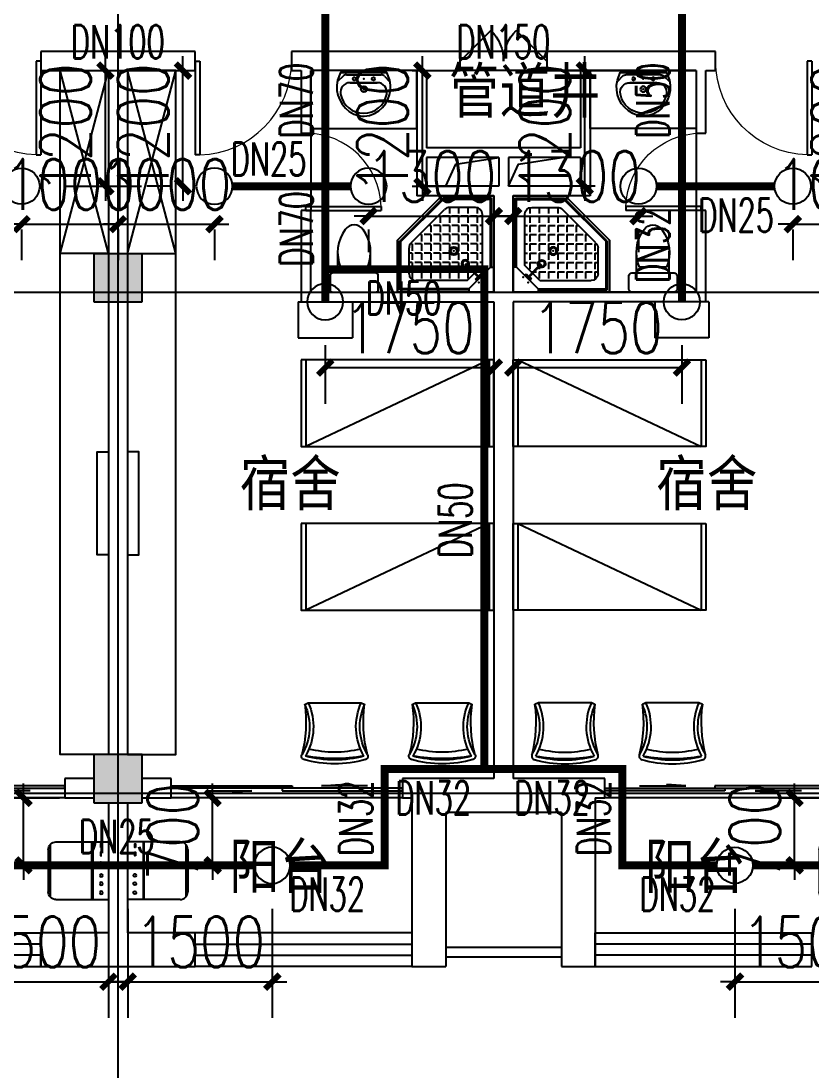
# Model space of a CAD drawing. Extents: x 0 to 2838408, y -923048 to 203859.
# Drawn here: x 2696256 to 2704463, y -410060 to -399160 of the extents above; entities that cross this region are included whole.
import ezdxf

# ---------------------------------------------------------------- set-up
doc = ezdxf.new("R2010")
doc.units = 0
doc.header["$LTSCALE"] = 1000
for name, color, linetype in [('A-Fixt', 81, 'Continuous'), ('CLAYER', 7, 'Continuous'), ('COLUMN', 9, 'Continuous'), ('DOOR_FIRE', 4, 'Continuous'), ('DOTE', 8, 'Continuous'), ('E2-栏杆', 92, 'Continuous'), ('EQUIP_喷头', 7, 'Continuous'), ('PIPE-喷淋', 6, 'Continuous'), ('PUB_HATCH', 8, 'Continuous'), ('PUB_TEXT', 7, 'Continuous'), ('TEXT_喷淋', 7, 'Continuous'), ('TWT_DIM', 3, 'Continuous'), ('WALL', 9, 'Continuous'), ('WINDOW', 4, 'Continuous'), ('XREF', 8, 'Continuous'), ('洁具', 213, 'Continuous'), ('配景', 3, 'Continuous')]:
    doc.layers.add(name, color=color, linetype=linetype)
doc.styles.add('_TCH_DIM_T3', font='SIMPLEX', dxfattribs={"width": 0.75, "bigfont": 'HZTXT'})
doc.styles.add('_TWT_PIPEDN', font='SIMPLEX', dxfattribs={"width": 0.8, "height": 2.3, "bigfont": 'HZTXT'})
doc.styles.get("Standard").update_dxf_attribs({"font": 'geniso.shx', "bigfont": 'hztxt.shx'})
doc.dimstyles.new('_TWT_ARCH&&150', dxfattribs={"dimtxt": 525, "dimasz": 150, "dimexe": 375, "dimexo": 450, "dimgap": 150, "dimtad": 1, "dimdec": 0, "dimzin": 0, "dimdsep": 46, "dimtxsty": '_TCH_DIM_T3', "dimblk": 'ARCHTICK', "dimcen": 0.09, "dimclrt": 7, "dimazin": 2, "dimtfac": 1, "dimtdec": 0, "dimtix": 1, "dimtmove": 2, "dimatfit": 3, "dimfxl": 1, "dimtolj": 1, "dimtzin": 0, "dimarcsym": 0})

# ---------------------------------------------------------------- blocks, each defined once
blk = doc.blocks.new('1F平面-CAD导入_dwg_Drawing4_t3_dwg_$plan$00001613-474159-1F-927810-1F')
at = {"layer": '洁具'}
for p, q in [((-30, 250), (-170, 250)), ((-200, 170), (-430, 170)), ((-260, -140), (-260, 140)), ((-200, -170), (-200, -220)), ((-170, -250), (-30, -250))]:
    blk.add_line(p, q, dxfattribs=at)
for points in [[(-200, 220), (-200, 170), (-200, -170), (-430, -170)], [(0, -220), (0, 220)]]:
    blk.add_lwpolyline(points, dxfattribs=at)
for centre, radius, start, end in [((-170, 220), 30, 90, 180), ((-30, 220), 30, 0, 90), ((-413, -227), 398, 67.4505, 126.6381), ((-590, 0), 110, 123.4509, 236.5491), ((-413, 227), 398, 233.3619, 292.5495), ((-170, -220), 30, 180, 270), ((-30, -220), 30, 270, 0)]:
    blk.add_arc(centre, radius, start, end, dxfattribs=at)
blk = doc.blocks.new('$lvtry$00000169')
at = {"color": 0}
for p, q in [((259, -36), (259, 0)), ((259, -36), (36, -259)), ((259, -24), (976, -24)), ((259, -36), (964, -36)), ((964, -36), (976, -24)), ((964, -36), (964, -525)), ((976, -24), (976, -530)), ((276, -120), (120, -276)), ((144, -151), (291, -298)), ((151, -144), (298, -291)), ((183, -213), (205, -213)), ((220, -213), (243, -213)), ((270, -213), (270, -143)), ((270, -213), (340, -213)), ((276, -120), (808, -120)), ((366, -213), (366, -143)), ((366, -213), (436, -213)), ((462, -213), (462, -143)), ((462, -213), (532, -213)), ((558, -213), (558, -143)), ((558, -213), (628, -213)), ((655, -213), (655, -143)), ((655, -213), (725, -213)), ((751, -213), (751, -143)), ((751, -213), (821, -213)), ((847, -213), (847, -143)), ((847, -213), (880, -213)), ((880, -192), (880, -460)), ((36, -259), (0, -259)), ((24, -259), (24, -976)), ((36, -259), (36, -964)), ((120, -276), (120, -808)), ((120, -309), (147, -309)), ((173, -309), (173, -239)), ((173, -309), (243, -309)), ((270, -263), (270, -239)), ((334, -309), (340, -309)), ((366, -309), (366, -239)), ((366, -309), (436, -309)), ((462, -309), (462, -239)), ((462, -309), (532, -309)), ((558, -309), (558, -239)), ((558, -309), (628, -309)), ((655, -309), (655, -239)), ((655, -309), (725, -309)), ((751, -309), (751, -239)), ((751, -309), (821, -309)), ((847, -309), (847, -239)), ((847, -309), (880, -309)), ((120, -405), (147, -405)), ((173, -405), (173, -335)), ((173, -405), (243, -405)), ((173, -501), (173, -431)), ((270, -405), (270, -335)), ((270, -405), (340, -405)), ((270, -501), (270, -431)), ((366, -405), (366, -335)), ((366, -405), (379, -405)), ((366, -501), (366, -431)), ((462, -405), (462, -335)), ((462, -405), (532, -405)), ((462, -501), (462, -431)), ((558, -405), (558, -335)), ((558, -405), (628, -405)), ((558, -501), (558, -431)), ((655, -405), (655, -335)), ((655, -405), (725, -405)), ((655, -501), (655, -431)), ((751, -405), (751, -335)), ((751, -405), (821, -405)), ((751, -501), (751, -431)), ((847, -405), (847, -335)), ((847, -405), (880, -405)), ((847, -501), (847, -431)), ((120, -501), (147, -501)), ((173, -501), (243, -501)), ((173, -598), (173, -528)), ((270, -501), (340, -501)), ((270, -598), (270, -528)), ((366, -501), (436, -501)), ((366, -598), (366, -528)), ((462, -501), (532, -501)), ((462, -598), (462, -528)), ((859, -511), (511, -859)), ((964, -525), (525, -964)), ((976, -530), (530, -976)), ((558, -501), (628, -501)), ((558, -598), (558, -528)), ((655, -501), (725, -501)), ((655, -598), (655, -528)), ((751, -501), (821, -501)), ((751, -598), (751, -528)), ((847, -501), (867, -501)), ((964, -525), (976, -530)), ((120, -598), (147, -598)), ((173, -598), (243, -598)), ((173, -694), (173, -624)), ((270, -598), (340, -598)), ((270, -694), (270, -624)), ((366, -598), (436, -598)), ((366, -694), (366, -624)), ((462, -598), (532, -598)), ((462, -694), (462, -624)), ((558, -598), (628, -598)), ((558, -694), (558, -624)), ((655, -598), (725, -598)), ((655, -694), (655, -624)), ((751, -598), (773, -598)), ((120, -694), (147, -694)), ((173, -694), (243, -694)), ((173, -790), (173, -720)), ((270, -694), (340, -694)), ((270, -790), (270, -720)), ((366, -694), (436, -694)), ((366, -790), (366, -720)), ((462, -694), (532, -694)), ((462, -790), (462, -720)), ((558, -694), (628, -694)), ((558, -790), (558, -720)), ((655, -694), (676, -694)), ((120, -790), (147, -790)), ((173, -790), (243, -790)), ((173, -878), (173, -816)), ((270, -790), (340, -790)), ((270, -880), (270, -816)), ((366, -790), (436, -790)), ((366, -880), (366, -816)), ((462, -790), (532, -790)), ((462, -880), (462, -816)), ((558, -790), (580, -790)), ((36, -964), (24, -976)), ((24, -976), (530, -976)), ((36, -964), (525, -964)), ((192, -880), (460, -880)), ((525, -964), (530, -976))]:
    blk.add_line(p, q, dxfattribs=at)
blk.add_lwpolyline([(0, 0), (0, -1000), (540, -1000), (1000, -540), (1000, 0)], close=True)
for points in [[(0, 0), (0, -1000)], [(0, 0), (1000, 0)], [(1000, 0), (1000, -540)], [(136, -190), (148, -178), (132, -162), (121, -174)], [(190, -136), (178, -148), (162, -132), (174, -121)], [(1000, -540), (540, -1000)], [(0, -1000), (540, -1000)]]:
    blk.add_lwpolyline(points, close=True, dxfattribs=at)
for radius in [43.8, 31.1]:
    blk.add_circle((416, -428), radius, dxfattribs=at)
for centre, radius, start, end in [((808, -192), 72, 0, 90), ((296, -296), 40.6, 142.583, 128.4197), ((296, -296), 28.6, 145.828, 125.6599), ((808, -460), 72, 315, 0), ((192, -808), 72, 180, 270), ((460, -808), 72, 270, 315)]:
    blk.add_arc(centre, radius, start, end, dxfattribs=at)
for p in [(156, -102, 0), (103, -156, 0), (416, -428, 0)]:
    blk.add_point(p, dxfattribs=at)
blk = doc.blocks.new('$lvtry$00000178')
at = {"color": 0}
for p, q in [((-238, 0), (238, 0)), ((-214, -36), (-272, -91)), ((-180, -23), (180, -23)), ((-142, -105), (140, -105)), ((140, -105), (-142, -105)), ((216, -37), (268, -91))]:
    blk.add_line(p, q, dxfattribs=at)
blk.add_lwpolyline([(-104, -430, 0.224698), (110, -425, 0.348046), (269, -79), (239, 0), (-241, 0), (-271, -79, 0.356844)], format="xyb", close=True, dxfattribs=at)
for centre, radius in [((-100, -65), 16.3), ((100, -65), 16.3), ((1, -172), 31.6)]:
    blk.add_circle(centre, radius, dxfattribs=at)
at = {"color": 0, "lineweight": 13}
blk.add_circle((1, -172), 23, dxfattribs=at)
at = {"color": 0}
for centre, radius, start, end in [((-142, -205), 100, 90, 190.5602), ((-180, -73), 50, 90, 133.181), ((140, -205), 100, 349.4398, 90), ((180, -73), 50, 44.5607, 90), ((-1, -179), 243, 190.5602, 349.4398)]:
    blk.add_arc(centre, radius, start, end, dxfattribs=at)
for p in [(0, -65), (1, -172)]:
    blk.add_point(p, dxfattribs=at)
blk = doc.blocks.new('A$C70365C93')
at = {"layer": '洁具'}
blk.add_lwpolyline([(-1900, 2300), (-1900, 1700), (-800, 1700), (-800, 2300)], close=True, dxfattribs=at)
blk.add_blockref('$lvtry$00000178', (-1350, 2280), dxfattribs=at)
at = {"layer": '洁具', "rotation": 180}
blk.add_blockref('$lvtry$00000169', (0, 0), dxfattribs=at)
at = {"layer": '洁具', "extrusion": (0, 0, -1), "xscale": -1, "zscale": -1, "rotation": 90}
blk.add_blockref('1F平面-CAD导入_dwg_Drawing4_t3_dwg_$plan$00001613-474159-1F-927810-1F', (1450, 0), dxfattribs=at)
blk = doc.blocks.new('单人床')
at = {"layer": 'A-Fixt'}
for p, q in [((47774, 13973), (48674, 13973)), ((47774, 12073), (48674, 13973)), ((47774, 12073), (48674, 12073))]:
    blk.add_line(p, q, dxfattribs=at)
blk.add_lwpolyline([(47774, 14023), (48674, 14023), (48674, 12023), (47774, 12023), (47774, 14023)], dxfattribs=at)
blk = doc.blocks.new('CH_AP01')
for p, q in [((-311, 17), (-275, 0)), ((-275, 0), (275, 0)), ((275, 0), (311, 17))]:
    blk.add_line(p, q)
for centre, radius, start, end in [((-307, 555), 37.8, 100.1859, 202.8359), ((0, -579), 1213, 74.7104, 105.2896), ((0, -579), 1173, 75.0287, 104.9713), ((0, -1278), 1857, 80.611, 99.389), ((-824, 250), 603, 335.5038, 30.2691), ((824, 250), 603, 149.7309, 204.4962), ((307, 555), 37.8, 337.1641, 79.8141), ((-1658, 202), 1360, 352.1659, 14.4283), ((-824, 250), 563, 335.5038, 31.0903), ((0, -579), 1093, 75.8767, 104.1233), ((824, 250), 563, 148.9097, 204.4962), ((1658, 202), 1360, 165.5717, 187.8341)]:
    blk.add_arc(centre, radius, start, end)
blk = doc.blocks.new('A$C61295E98')
at = {"color": 3}
for p, q in [((544, 598), (0, 598)), ((0, 598), (0, 0)), ((161, 598), (161, 0)), ((170, 0), (170, 598)), ((603, 572), (603, 26)), ((624, 518), (624, 80)), ((544, 0), (0, 0))]:
    blk.add_line(p, q, dxfattribs=at)
for points in [[(82, 540), (75, 540), (75, 577), (82, 577)], [(82, 453), (75, 453), (75, 490), (82, 490)], [(82, 353), (75, 353), (75, 389), (82, 389)]]:
    blk.add_lwpolyline(points, close=True, dxfattribs=at)
for centre in [(74, 250), (74, 164), (74, 71)]:
    blk.add_circle(centre, 15.7, dxfattribs=at)
for centre, start, end in [((544, 518), 360, 90), ((544, 80), 270, 0)]:
    blk.add_arc(centre, 80, start, end, dxfattribs=at)
blk = doc.blocks.new('宿舍')
at = {"layer": 'A-Fixt'}
for p, q in [((47854, 13802), (48354, 15702)), ((48354, 13802), (47854, 15702)), ((47854, 13802), (48354, 13802))]:
    blk.add_line(p, q, dxfattribs=at)
for points in [[(47854, 8602), (48354, 8602), (48354, 15702), (47854, 15702)], [(47854, 10676), (47970, 10676), (47970, 11743), (47854, 11743)]]:
    blk.add_lwpolyline(points, close=True, dxfattribs=at)
at = {"xscale": -1, "rotation": 90}
for p in [(63677, 60475), (63677, 58775)]:
    blk.add_blockref('单人床', p, dxfattribs=at)
at = {"layer": 'A-Fixt', "xscale": -1, "rotation": 180}
for p in [(50002, 9140), (51117, 9140)]:
    blk.add_blockref('CH_AP01', p, dxfattribs=at)
at = {"layer": '配景', "color": 252}
blk.add_blockref('A$C61295E98', (47854, 7097), dxfattribs=at)
blk = doc.blocks.new('$WINLIB2D$00000001')
at = {"color": 0}
for points in [[(-0.5, 0.5), (-0.5, -0.5)], [(-0.5, 0.5), (0.5, 0.5)], [(0.5, -0.5), (0.5, 0.5)], [(0.5, 0.1667), (-0.5, 0.1667)], [(0.5, -0.1667), (-0.5, -0.1667)], [(-0.5, -0.5), (0.5, -0.5)]]:
    blk.add_lwpolyline(points, dxfattribs=at)
blk = doc.blocks.new('$DorLib2D$00000131')
at = {"color": 0, "linetype": 'Continuous'}
for p, q in [((0.15, 0.125), (0.2319, 0.1973)), ((0.2319, 0.1973), (0.2319, 0.125)), ((-0.5, 0.125), (-0.5, 0)), ((0.0192, 0.125), (-0.5, 0.125)), ((0.0192, 0), (0.0192, 0.125)), ((0.35, 0.125), (0.15, 0.125)), ((-0.5, 0), (0.0192, 0)), ((-0.024, 0), (0.5, 0)), ((-0.024, -0.125), (-0.024, 0)), ((0.5, 0), (0.5, -0.125)), ((-0.35, -0.125), (-0.15, -0.125)), ((-0.2319, -0.1973), (-0.2319, -0.125)), ((-0.15, -0.125), (-0.2319, -0.1973)), ((0.5, -0.125), (-0.024, -0.125))]:
    blk.add_line(p, q, dxfattribs=at)
blk = doc.blocks.new('$DorLib2D$00000116')
at = {"color": 0}
for p, q in [((-0.5, 0), (-0.146, 0.354)), ((0.5, 0), (0.146, 0.354))]:
    blk.add_line(p, q, dxfattribs=at)
for centre, start, end in [((-0.5, 0), 0, 45), ((0.5, 0), 135, 180)]:
    blk.add_arc(centre, 0.5, start, end, dxfattribs=at)
blk = doc.blocks.new('$DorLib2D$00000001')
for p, q in [((0.45, 0.975), (0.5, 0.975)), ((0.45, 0), (0.45, 0.975)), ((0.5, 0), (0.5, 0.975)), ((0.5, 0), (0.45, 0))]:
    blk.add_line(p, q)
at = {"lineweight": 13}
blk.add_arc((0.475, 0), 0.975, 91.4693, 180, dxfattribs=at)
blk = doc.blocks.new('2F1')
at = {"layer": 'PUB_HATCH'}
for points in [[(2360966.7, -402075.2), (2361466.7, -402075.2), (2361466.7, -401575.2), (2360966.7, -401575.2)], [(2360966.7, -407275.2), (2361466.7, -407275.2), (2361466.7, -406775.2), (2360966.7, -406775.2)]]:
    blk.add_hatch(color=256, dxfattribs=at).paths.add_polyline_path(points)
for points in [[(2364616.7, -400875.2), (2364720.3, -400645), (2365166.7, -400575.2)], [(2365266.7, -400875.2), (2365370.3, -400645), (2365816.7, -400575.2)]]:
    blk.add_lwpolyline(points)
at = {"layer": 'COLUMN'}
for p, q in [((2361466.7, -401575.2), (2360966.7, -401575.2)), ((2360966.7, -401575.2), (2360966.7, -402075.2)), ((2361466.7, -402075.2), (2361466.7, -401575.2)), ((2360966.7, -402075.2), (2361466.7, -402075.2)), ((2361466.7, -406775.2), (2360966.7, -406775.2)), ((2360966.7, -406775.2), (2360966.7, -407275.2)), ((2361466.7, -407275.2), (2361466.7, -406775.2)), ((2360966.7, -407275.2), (2361466.7, -407275.2))]:
    blk.add_line(p, q, dxfattribs=at)
at = {"layer": 'DOOR_FIRE'}
for p, q in [((2365666.7, -399475.2), (2364766.7, -399475.2)), ((2365666.7, -399675.2), (2364766.7, -399675.2))]:
    blk.add_line(p, q, dxfattribs=at)
at = {"layer": 'DOTE'}
for p, q in [((2361216.7, -327575.2), (2361216.7, -410775.2)), ((2343216.7, -401975.2), (2453916.7, -401975.2)), ((2343216.7, -407175.2), (2453916.7, -407175.2)), ((2343216.7, -407175.2), (2453916.7, -407175.2))]:
    blk.add_line(p, q, dxfattribs=at)
at = {"layer": 'E2-栏杆'}
for points in [[(2364616.7, -408775.2), (2365816.7, -408775.2)], [(2364616.7, -408875.2), (2365816.7, -408875.2)]]:
    blk.add_lwpolyline(points, dxfattribs=at)
at = {"layer": 'WALL'}
for p, q in [((2361216.7, -399475.2), (2360416.7, -399475.2)), ((2360416.7, -399475.2), (2360416.7, -399675.2)), ((2362016.7, -399475.2), (2361216.7, -399475.2)), ((2362016.7, -399675.2), (2362016.7, -399475.2)), ((2363116.7, -399475.2), (2363016.7, -399475.2)), ((2363016.7, -399475.2), (2363016.7, -399675.2)), ((2364316.7, -399475.2), (2363116.7, -399475.2)), ((2364766.7, -399475.2), (2364316.7, -399475.2)), ((2364766.7, -399675.2), (2364766.7, -399475.2)), ((2366116.7, -399475.2), (2365666.7, -399475.2)), ((2365666.7, -399475.2), (2365666.7, -399675.2)), ((2367316.7, -399475.2), (2366116.7, -399475.2)), ((2367416.7, -399475.2), (2367316.7, -399475.2)), ((2367416.7, -399675.2), (2367416.7, -399475.2)), ((2360416.7, -399675.2), (2361116.7, -399675.2)), ((2361116.7, -399675.2), (2361116.7, -401575.2)), ((2361316.7, -399675.2), (2361316.7, -401575.2)), ((2361316.7, -399675.2), (2362016.7, -399675.2)), ((2363016.7, -399675.2), (2363116.7, -399675.2)), ((2363116.7, -399675.2), (2363116.7, -400325.2)), ((2364316.7, -399675.2), (2363216.7, -399675.2)), ((2363216.7, -400325.2), (2363216.7, -399675.2)), ((2364316.7, -399675.2), (2364316.7, -400475.2)), ((2364416.7, -399675.2), (2364766.7, -399675.2)), ((2364416.7, -399675.2), (2364416.7, -400475.2)), ((2365666.7, -399675.2), (2366016.7, -399675.2)), ((2366016.7, -399675.2), (2366016.7, -400475.2)), ((2367216.7, -399675.2), (2366116.7, -399675.2)), ((2366116.7, -399675.2), (2366116.7, -400475.2)), ((2367216.7, -399675.2), (2367216.7, -400325.2)), ((2367316.7, -400325.2), (2367316.7, -399675.2)), ((2367316.7, -399675.2), (2367416.7, -399675.2)), ((2363116.7, -400325.2), (2363216.7, -400325.2)), ((2367216.7, -400325.2), (2367316.7, -400325.2)), ((2364316.7, -400475.2), (2364316.7, -400975.2)), ((2365216.7, -400475.2), (2364416.7, -400475.2)), ((2366016.7, -400475.2), (2365216.7, -400475.2)), ((2366116.7, -400475.2), (2366116.7, -400975.2)), ((2365166.7, -400575.2), (2364416.7, -400575.2)), ((2364416.7, -400575.2), (2364416.7, -400875.2)), ((2365166.7, -400575.2), (2365166.7, -400875.2)), ((2366016.7, -400575.2), (2365266.7, -400575.2)), ((2365266.7, -400575.2), (2365266.7, -400875.2)), ((2366016.7, -400575.2), (2366016.7, -400875.2)), ((2365166.7, -400875.2), (2364416.7, -400875.2)), ((2366016.7, -400875.2), (2365266.7, -400875.2)), ((2365116.7, -400975.2), (2364316.7, -400975.2)), ((2365116.7, -400975.2), (2365116.7, -401975.2)), ((2365316.7, -400975.2), (2365316.7, -401975.2)), ((2366116.7, -400975.2), (2365316.7, -400975.2)), ((2363216.7, -401125.2), (2363116.7, -401125.2)), ((2363116.7, -401125.2), (2363116.7, -402075.2)), ((2363216.7, -401975.2), (2363216.7, -401125.2)), ((2367316.7, -401125.2), (2367216.7, -401125.2)), ((2367216.7, -401125.2), (2367216.7, -401975.2)), ((2367316.7, -402075.2), (2367316.7, -401125.2)), ((2363216.7, -401975.2), (2365116.7, -401975.2)), ((2367216.7, -401975.2), (2365316.7, -401975.2)), ((2361116.7, -402075.2), (2361116.7, -406775.2)), ((2361316.7, -402075.2), (2361316.7, -406775.2)), ((2363116.7, -402075.2), (2365116.7, -402075.2)), ((2365116.7, -402075.2), (2365116.7, -407025.2)), ((2367316.7, -402075.2), (2365316.7, -402075.2)), ((2365316.7, -402075.2), (2365316.7, -407025.2)), ((2360966.7, -407025.2), (2360666.7, -407025.2)), ((2360666.7, -407025.2), (2360666.7, -407225.2)), ((2361766.7, -407025.2), (2361466.7, -407025.2)), ((2361766.7, -407225.2), (2361766.7, -407025.2)), ((2364516.7, -407025.2), (2364166.7, -407025.2)), ((2364166.7, -407025.2), (2364166.7, -407225.2)), ((2365116.7, -407025.2), (2364516.7, -407025.2)), ((2365916.7, -407025.2), (2365316.7, -407025.2)), ((2366266.7, -407025.2), (2365916.7, -407025.2)), ((2366266.7, -407225.2), (2366266.7, -407025.2)), ((2360666.7, -407225.2), (2360966.7, -407225.2)), ((2361466.7, -407225.2), (2361766.7, -407225.2)), ((2364166.7, -407225.2), (2364266.7, -407225.2)), ((2364266.7, -407225.2), (2364266.7, -408625.2)), ((2366166.7, -407225.2), (2366166.7, -408625.2)), ((2366166.7, -407225.2), (2366266.7, -407225.2)), ((2361116.7, -407275.2), (2361116.7, -408625.2)), ((2361316.7, -407275.2), (2361316.7, -408625.2)), ((2364616.7, -407375.2), (2364616.7, -408975.2)), ((2365216.7, -407375.2), (2364616.7, -407375.2)), ((2365816.7, -407375.2), (2365216.7, -407375.2)), ((2365816.7, -407375.2), (2365816.7, -408975.2)), ((2361116.7, -408625.2), (2360416.7, -408625.2)), ((2360416.7, -408625.2), (2360416.7, -408975.2)), ((2362016.7, -408625.2), (2361316.7, -408625.2)), ((2362016.7, -408975.2), (2362016.7, -408625.2)), ((2364266.7, -408625.2), (2364266.7, -408975.2)), ((2366166.7, -408975.2), (2366166.7, -408625.2)), ((2360416.7, -408975.2), (2361216.7, -408975.2)), ((2361216.7, -408975.2), (2362016.7, -408975.2)), ((2364266.7, -408975.2), (2364616.7, -408975.2)), ((2365816.7, -408975.2), (2366166.7, -408975.2))]:
    blk.add_line(p, q, dxfattribs=at)
at = {"layer": 'WINDOW'}
for p, q in [((2363216.7, -400325.2), (2363216.7, -401125.2)), ((2367216.7, -400325.2), (2367216.7, -401125.2)), ((2360666.7, -407225.2), (2358266.7, -407225.2)), ((2364166.7, -407225.2), (2361766.7, -407225.2)), ((2368666.7, -407225.2), (2366266.7, -407225.2))]:
    blk.add_line(p, q, dxfattribs=at)
at = {"xscale": -1, "rotation": 359.9999999999999}
for name, p in [('宿舍', (2408970.6, -415376.9)), ('A$C70365C93', (2365316.7, -401975.2)), ('宿舍', (2416970.6, -415376.9))]:
    blk.add_blockref(name, p, dxfattribs=at)
for name, p in [('宿舍', (2313462.9, -415376.9)), ('A$C70365C93', (2365116.7, -401975.2))]:
    blk.add_blockref(name, p)
at = {"layer": 'DOOR_FIRE', "xscale": 900, "yscale": -900, "zscale": 200, "rotation": 179.9999999994664}
blk.add_blockref('$DorLib2D$00000116', (2365216.7, -399575.2), dxfattribs=at)
at = {"layer": 'WINDOW', "yscale": -1000}
for p, xscale, zscale in [((2359916.7, -399575.2), 1000, 1000), ((2362516.7, -399575.2), -1000, -1000), ((2367916.7, -399575.2), 1000, 1000)]:
    blk.add_blockref('$DorLib2D$00000001', p, dxfattribs=dict(at, xscale=xscale, zscale=zscale))
at = {"layer": 'WINDOW'}
for name, p, xscale, yscale, zscale, rotation in [('$DorLib2D$00000001', (2363166.7, -400725.2), 800, 800, 800, 269.9999999994664), ('$DorLib2D$00000001', (2367266.7, -400725.2), 800, -800, 800, 269.9999999994664), ('$DorLib2D$00000131', (2359466.7, -407125.2), -2400, 200, -2400, 180), ('$DorLib2D$00000131', (2362966.7, -407125.2), 2400, 200, 2400, 180), ('$DorLib2D$00000131', (2367466.7, -407125.2), -2400, 200, -2400, 180), ('$WINLIB2D$00000001', (2359291.7, -408800.2), -2249.999999993481, -350, -2249.999999993481, 180), ('$WINLIB2D$00000001', (2363141.7, -408800.2), 2249.999999993481, -350, 2249.999999993481, 179.999999999999), ('$WINLIB2D$00000001', (2367291.7, -408800.2), -2249.999999993481, -350, -2249.999999993481, 180)]:
    blk.add_blockref(name, p, dxfattribs=dict(at, xscale=xscale, yscale=yscale, zscale=zscale, rotation=rotation))
at = {"layer": 'CLAYER'}
blk.add_text('管道井', height=525, dxfattribs=at).set_placement((2364649.1, -400162.2))
at = {"layer": 'PUB_TEXT'}
for s, p in [('宿舍', (2362478.2, -404239)), ('宿舍', (2366800.4, -404239)), ('阳台', (2362370.5, -408213.3)), ('阳台', (2366681.1, -408213.3))]:
    blk.add_text(s, height=525, dxfattribs=at).set_placement(p)
blk = doc.blocks.new('_ArchTick')
at = {"color": 0, "linetype": 'ByBlock', "const_width": 0.4}
blk.add_lwpolyline([(-0.5, -0.5), (0.5, 0.5)], dxfattribs=at)
blk = doc.blocks.new('*D1643')
at = {"layer": 'Defpoints', "color": 0, "linetype": 'ByBlock', "transparency": 16777216}
for p in [(2697363, -407925), (2698863, -407925), (2698863, -409133)]:
    blk.add_point(p, dxfattribs=at)
at = {"layer": 'TWT_DIM', "color": 0, "linetype": 'ByBlock', "lineweight": -2, "transparency": 16777216}
for p, q in [((2697363, -408375), (2697363, -409508)), ((2698863, -408375), (2698863, -409508)), ((2697363, -409133), (2697213, -409133)), ((2697363, -409133), (2698863, -409133)), ((2698863, -409133), (2699013, -409133))]:
    blk.add_line(p, q, dxfattribs=at)
at = {"layer": 'TWT_DIM', "color": 0, "linetype": 'ByBlock', "lineweight": -2, "transparency": 16777216, "xscale": 150, "yscale": 150, "zscale": 150}
blk.add_blockref('_ArchTick', (2697363, -409133), dxfattribs=at)
at = {"layer": 'TWT_DIM', "color": 0, "linetype": 'ByBlock', "lineweight": -2, "transparency": 16777216, "xscale": 150, "yscale": 150, "zscale": 150, "rotation": 180}
blk.add_blockref('_ArchTick', (2698863, -409133), dxfattribs=at)
at = {"layer": 'TWT_DIM', "color": 7, "linetype": 'ByBlock', "transparency": 16777216, "insert": (2698113, -408720), "char_height": 525, "attachment_point": 5, "style": '_TCH_DIM_T3'}
blk.add_mtext('\\A1;1500', dxfattribs=at)
blk = doc.blocks.new('*D1644')
at = {"layer": 'Defpoints', "color": 0, "linetype": 'ByBlock', "transparency": 16777216}
for p in [(2698244, -407225), (2698863, -407225), (2698863, -407925)]:
    blk.add_point(p, dxfattribs=at)
at = {"layer": 'TWT_DIM', "color": 0, "linetype": 'ByBlock', "lineweight": -2, "transparency": 16777216}
for p, q in [((2698244, -407225), (2698244, -407075)), ((2698413, -407225), (2697869, -407225)), ((2698244, -407925), (2698244, -407225)), ((2698413, -407925), (2697869, -407925)), ((2698244, -407925), (2698244, -408075))]:
    blk.add_line(p, q, dxfattribs=at)
at = {"layer": 'TWT_DIM', "color": 0, "linetype": 'ByBlock', "lineweight": -2, "transparency": 16777216, "xscale": 150, "yscale": 150, "zscale": 150}
for p, rotation in [((2698244, -407225), 270), ((2698244, -407925), 90)]:
    blk.add_blockref('_ArchTick', p, dxfattribs=dict(at, rotation=rotation))
at = {"layer": 'TWT_DIM', "color": 7, "linetype": 'ByBlock', "transparency": 16777216, "insert": (2697831, -407575), "char_height": 525, "attachment_point": 5, "rotation": 90, "style": '_TCH_DIM_T3'}
blk.add_mtext('\\A1;700', dxfattribs=at)
blk = doc.blocks.new('*D1651')
at = {"layer": 'Defpoints', "color": 0, "linetype": 'ByBlock', "transparency": 16777216}
for p in [(2701363, -400875), (2702663, -400875), (2702663, -401185)]:
    blk.add_point(p, dxfattribs=at)
at = {"layer": 'TWT_DIM', "color": 0, "linetype": 'ByBlock', "lineweight": -2, "transparency": 16777216}
for p, q in [((2701363, -401185), (2701213, -401185)), ((2701363, -401185), (2702663, -401185)), ((2702663, -401185), (2702813, -401185)), ((2701363, -401325), (2701363, -401560)), ((2702663, -401325), (2702663, -401560))]:
    blk.add_line(p, q, dxfattribs=at)
at = {"layer": 'TWT_DIM', "color": 0, "linetype": 'ByBlock', "lineweight": -2, "transparency": 16777216, "xscale": 150, "yscale": 150, "zscale": 150}
blk.add_blockref('_ArchTick', (2701363, -401185), dxfattribs=at)
at = {"layer": 'TWT_DIM', "color": 0, "linetype": 'ByBlock', "lineweight": -2, "transparency": 16777216, "xscale": 150, "yscale": 150, "zscale": 150, "rotation": 180}
blk.add_blockref('_ArchTick', (2702663, -401185), dxfattribs=at)
at = {"layer": 'TWT_DIM', "color": 7, "linetype": 'ByBlock', "transparency": 16777216, "insert": (2702013, -400773), "char_height": 525, "attachment_point": 5, "style": '_TCH_DIM_T3'}
blk.add_mtext('\\A1;1300', dxfattribs=at)
blk = doc.blocks.new('*D1652')
at = {"layer": 'Defpoints', "color": 0, "linetype": 'ByBlock', "transparency": 16777216}
for p in [(2699863, -400875), (2701163, -400875), (2701163, -401185)]:
    blk.add_point(p, dxfattribs=at)
at = {"layer": 'TWT_DIM', "color": 0, "linetype": 'ByBlock', "lineweight": -2, "transparency": 16777216}
for p, q in [((2699863, -401185), (2699713, -401185)), ((2699863, -401185), (2701163, -401185)), ((2701163, -401185), (2701313, -401185)), ((2699863, -401325), (2699863, -401560)), ((2701163, -401325), (2701163, -401560))]:
    blk.add_line(p, q, dxfattribs=at)
at = {"layer": 'TWT_DIM', "color": 0, "linetype": 'ByBlock', "lineweight": -2, "transparency": 16777216, "xscale": 150, "yscale": 150, "zscale": 150}
blk.add_blockref('_ArchTick', (2699863, -401185), dxfattribs=at)
at = {"layer": 'TWT_DIM', "color": 0, "linetype": 'ByBlock', "lineweight": -2, "transparency": 16777216, "xscale": 150, "yscale": 150, "zscale": 150, "rotation": 180}
blk.add_blockref('_ArchTick', (2701163, -401185), dxfattribs=at)
at = {"layer": 'TWT_DIM', "color": 7, "linetype": 'ByBlock', "transparency": 16777216, "insert": (2700513, -400773), "char_height": 525, "attachment_point": 5, "style": '_TCH_DIM_T3'}
blk.add_mtext('\\A1;1300', dxfattribs=at)
blk = doc.blocks.new('*D1686')
at = {"layer": 'Defpoints', "color": 0, "linetype": 'ByBlock', "transparency": 16777216}
for p in [(2703663, -407925), (2705163, -407925), (2705163, -409133)]:
    blk.add_point(p, dxfattribs=at)
at = {"layer": 'TWT_DIM', "color": 0, "linetype": 'ByBlock', "lineweight": -2, "transparency": 16777216}
for p, q in [((2703663, -408375), (2703663, -409508)), ((2705163, -408375), (2705163, -409508)), ((2703663, -409133), (2703513, -409133)), ((2703663, -409133), (2705163, -409133)), ((2705163, -409133), (2705313, -409133))]:
    blk.add_line(p, q, dxfattribs=at)
at = {"layer": 'TWT_DIM', "color": 0, "linetype": 'ByBlock', "lineweight": -2, "transparency": 16777216, "xscale": 150, "yscale": 150, "zscale": 150}
blk.add_blockref('_ArchTick', (2703663, -409133), dxfattribs=at)
at = {"layer": 'TWT_DIM', "color": 0, "linetype": 'ByBlock', "lineweight": -2, "transparency": 16777216, "xscale": 150, "yscale": 150, "zscale": 150, "rotation": 180}
blk.add_blockref('_ArchTick', (2705163, -409133), dxfattribs=at)
at = {"layer": 'TWT_DIM', "color": 7, "linetype": 'ByBlock', "transparency": 16777216, "insert": (2704413, -408720), "char_height": 525, "attachment_point": 5, "style": '_TCH_DIM_T3'}
blk.add_mtext('\\A1;1500', dxfattribs=at)
blk = doc.blocks.new('*D1687')
at = {"layer": 'Defpoints', "color": 0, "linetype": 'ByBlock', "transparency": 16777216}
for p in [(2703663, -407225), (2704282, -407225), (2703663, -407925)]:
    blk.add_point(p, dxfattribs=at)
at = {"layer": 'TWT_DIM', "color": 0, "linetype": 'ByBlock', "lineweight": -2, "transparency": 16777216}
for p, q in [((2704282, -407225), (2704282, -407075)), ((2704113, -407225), (2704657, -407225)), ((2704282, -407925), (2704282, -407225)), ((2704113, -407925), (2704657, -407925)), ((2704282, -407925), (2704282, -408075))]:
    blk.add_line(p, q, dxfattribs=at)
at = {"layer": 'TWT_DIM', "color": 0, "linetype": 'ByBlock', "lineweight": -2, "transparency": 16777216, "xscale": 150, "yscale": 150, "zscale": 150}
for p, rotation in [((2704282, -407225), 270), ((2704282, -407925), 90)]:
    blk.add_blockref('_ArchTick', p, dxfattribs=dict(at, rotation=rotation))
at = {"layer": 'TWT_DIM', "color": 7, "linetype": 'ByBlock', "transparency": 16777216, "insert": (2703869, -407575), "char_height": 525, "attachment_point": 5, "rotation": 90, "style": '_TCH_DIM_T3'}
blk.add_mtext('\\A1;700', dxfattribs=at)
blk = doc.blocks.new('*D1688')
at = {"layer": 'Defpoints', "color": 0, "linetype": 'ByBlock', "transparency": 16777216}
for p in [(2701363, -402075), (2703113, -402075), (2703113, -402758)]:
    blk.add_point(p, dxfattribs=at)
at = {"layer": 'TWT_DIM', "color": 0, "linetype": 'ByBlock', "lineweight": -2, "transparency": 16777216}
for p, q in [((2701363, -402525), (2701363, -403133)), ((2703113, -402525), (2703113, -403133)), ((2701363, -402758), (2703113, -402758))]:
    blk.add_line(p, q, dxfattribs=at)
at = {"layer": 'TWT_DIM', "color": 0, "linetype": 'ByBlock', "lineweight": -2, "transparency": 16777216, "xscale": 150, "yscale": 150, "zscale": 150, "rotation": 180}
blk.add_blockref('_ArchTick', (2701363, -402758), dxfattribs=at)
at = {"layer": 'TWT_DIM', "color": 0, "linetype": 'ByBlock', "lineweight": -2, "transparency": 16777216, "xscale": 150, "yscale": 150, "zscale": 150}
blk.add_blockref('_ArchTick', (2703113, -402758), dxfattribs=at)
at = {"layer": 'TWT_DIM', "color": 7, "linetype": 'ByBlock', "transparency": 16777216, "insert": (2702238, -402345), "char_height": 525, "attachment_point": 5, "style": '_TCH_DIM_T3'}
blk.add_mtext('\\A1;1750', dxfattribs=at)
blk = doc.blocks.new('*D1689')
at = {"layer": 'Defpoints', "color": 0, "linetype": 'ByBlock', "transparency": 16777216}
for p in [(2704263, -400875), (2705263, -400875), (2705263, -401269)]:
    blk.add_point(p, dxfattribs=at)
at = {"layer": 'TWT_DIM', "color": 0, "linetype": 'ByBlock', "lineweight": -2, "transparency": 16777216}
for p, q in [((2704263, -401269), (2704113, -401269)), ((2704263, -401269), (2705263, -401269)), ((2704263, -401325), (2704263, -401644)), ((2705263, -401269), (2705413, -401269)), ((2705263, -401325), (2705263, -401644))]:
    blk.add_line(p, q, dxfattribs=at)
at = {"layer": 'TWT_DIM', "color": 0, "linetype": 'ByBlock', "lineweight": -2, "transparency": 16777216, "xscale": 150, "yscale": 150, "zscale": 150}
blk.add_blockref('_ArchTick', (2704263, -401269), dxfattribs=at)
at = {"layer": 'TWT_DIM', "color": 0, "linetype": 'ByBlock', "lineweight": -2, "transparency": 16777216, "xscale": 150, "yscale": 150, "zscale": 150, "rotation": 180}
blk.add_blockref('_ArchTick', (2705263, -401269), dxfattribs=at)
at = {"layer": 'TWT_DIM', "color": 7, "linetype": 'ByBlock', "transparency": 16777216, "insert": (2704763, -400856), "char_height": 525, "attachment_point": 5, "style": '_TCH_DIM_T3'}
blk.add_mtext('\\A1;1000', dxfattribs=at)
blk = doc.blocks.new('*D1690')
at = {"layer": 'Defpoints', "color": 0, "linetype": 'ByBlock', "transparency": 16777216}
for p in [(2702105, -399675), (2702663, -399675), (2702663, -400875)]:
    blk.add_point(p, dxfattribs=at)
at = {"layer": 'TWT_DIM', "color": 0, "linetype": 'ByBlock', "lineweight": -2, "transparency": 16777216}
for p, q in [((2702105, -399675), (2702105, -399525)), ((2702213, -399675), (2701730, -399675)), ((2702105, -400875), (2702105, -399675)), ((2702213, -400875), (2701730, -400875)), ((2702105, -400875), (2702105, -401025))]:
    blk.add_line(p, q, dxfattribs=at)
at = {"layer": 'TWT_DIM', "color": 0, "linetype": 'ByBlock', "lineweight": -2, "transparency": 16777216, "xscale": 150, "yscale": 150, "zscale": 150}
for p, rotation in [((2702105, -399675), 270), ((2702105, -400875), 90)]:
    blk.add_blockref('_ArchTick', p, dxfattribs=dict(at, rotation=rotation))
at = {"layer": 'TWT_DIM', "color": 7, "linetype": 'ByBlock', "transparency": 16777216, "insert": (2701692, -400275), "char_height": 525, "attachment_point": 5, "rotation": 90, "style": '_TCH_DIM_T3'}
blk.add_mtext('\\A1;1200', dxfattribs=at)
blk = doc.blocks.new('*D1691')
at = {"layer": 'Defpoints', "color": 0, "linetype": 'ByBlock', "transparency": 16777216}
for p in [(2704263, -399675), (2705132, -399675), (2704263, -400875)]:
    blk.add_point(p, dxfattribs=at)
at = {"layer": 'TWT_DIM', "color": 0, "linetype": 'ByBlock', "lineweight": -2, "transparency": 16777216}
for p, q in [((2705132, -399675), (2705132, -399525)), ((2704713, -399675), (2705507, -399675)), ((2705132, -400875), (2705132, -399675)), ((2704713, -400875), (2705507, -400875)), ((2705132, -400875), (2705132, -401025))]:
    blk.add_line(p, q, dxfattribs=at)
at = {"layer": 'TWT_DIM', "color": 0, "linetype": 'ByBlock', "lineweight": -2, "transparency": 16777216, "xscale": 150, "yscale": 150, "zscale": 150}
for p, rotation in [((2705132, -399675), 270), ((2705132, -400875), 90)]:
    blk.add_blockref('_ArchTick', p, dxfattribs=dict(at, rotation=rotation))
at = {"layer": 'TWT_DIM', "color": 7, "linetype": 'ByBlock', "transparency": 16777216, "insert": (2704719, -400275), "char_height": 525, "attachment_point": 5, "rotation": 90, "style": '_TCH_DIM_T3'}
blk.add_mtext('\\A1;1200', dxfattribs=at)
blk = doc.blocks.new('*D1692')
at = {"layer": 'Defpoints', "color": 0, "linetype": 'ByBlock', "transparency": 16777216}
for p in [(2699413, -402075), (2701163, -402075), (2701163, -402758)]:
    blk.add_point(p, dxfattribs=at)
at = {"layer": 'TWT_DIM', "color": 0, "linetype": 'ByBlock', "lineweight": -2, "transparency": 16777216}
for p, q in [((2699413, -402525), (2699413, -403133)), ((2701163, -402525), (2701163, -403133)), ((2699413, -402758), (2701163, -402758))]:
    blk.add_line(p, q, dxfattribs=at)
at = {"layer": 'TWT_DIM', "color": 0, "linetype": 'ByBlock', "lineweight": -2, "transparency": 16777216, "xscale": 150, "yscale": 150, "zscale": 150, "rotation": 180}
blk.add_blockref('_ArchTick', (2699413, -402758), dxfattribs=at)
at = {"layer": 'TWT_DIM', "color": 0, "linetype": 'ByBlock', "lineweight": -2, "transparency": 16777216, "xscale": 150, "yscale": 150, "zscale": 150}
blk.add_blockref('_ArchTick', (2701163, -402758), dxfattribs=at)
at = {"layer": 'TWT_DIM', "color": 7, "linetype": 'ByBlock', "transparency": 16777216, "insert": (2700288, -402345), "char_height": 525, "attachment_point": 5, "style": '_TCH_DIM_T3'}
blk.add_mtext('\\A1;1750', dxfattribs=at)
blk = doc.blocks.new('*D1693')
at = {"layer": 'Defpoints', "color": 0, "linetype": 'ByBlock', "transparency": 16777216}
for p in [(2697263, -400875), (2698263, -400875), (2698263, -401269)]:
    blk.add_point(p, dxfattribs=at)
at = {"layer": 'TWT_DIM', "color": 0, "linetype": 'ByBlock', "lineweight": -2, "transparency": 16777216}
for p, q in [((2697263, -401269), (2697113, -401269)), ((2697263, -401269), (2698263, -401269)), ((2697263, -401325), (2697263, -401644)), ((2698263, -401269), (2698413, -401269)), ((2698263, -401325), (2698263, -401644))]:
    blk.add_line(p, q, dxfattribs=at)
at = {"layer": 'TWT_DIM', "color": 0, "linetype": 'ByBlock', "lineweight": -2, "transparency": 16777216, "xscale": 150, "yscale": 150, "zscale": 150}
blk.add_blockref('_ArchTick', (2697263, -401269), dxfattribs=at)
at = {"layer": 'TWT_DIM', "color": 0, "linetype": 'ByBlock', "lineweight": -2, "transparency": 16777216, "xscale": 150, "yscale": 150, "zscale": 150, "rotation": 180}
blk.add_blockref('_ArchTick', (2698263, -401269), dxfattribs=at)
at = {"layer": 'TWT_DIM', "color": 7, "linetype": 'ByBlock', "transparency": 16777216, "insert": (2697763, -400856), "char_height": 525, "attachment_point": 5, "style": '_TCH_DIM_T3'}
blk.add_mtext('\\A1;1000', dxfattribs=at)
blk = doc.blocks.new('*D1694')
at = {"layer": 'Defpoints', "color": 0, "linetype": 'ByBlock', "transparency": 16777216}
for p in [(2699863, -399675), (2700420, -399675), (2699863, -400875)]:
    blk.add_point(p, dxfattribs=at)
at = {"layer": 'TWT_DIM', "color": 0, "linetype": 'ByBlock', "lineweight": -2, "transparency": 16777216}
for p, q in [((2700420, -399675), (2700420, -399525)), ((2700313, -399675), (2700795, -399675)), ((2700420, -400875), (2700420, -399675)), ((2700313, -400875), (2700795, -400875)), ((2700420, -400875), (2700420, -401025))]:
    blk.add_line(p, q, dxfattribs=at)
at = {"layer": 'TWT_DIM', "color": 0, "linetype": 'ByBlock', "lineweight": -2, "transparency": 16777216, "xscale": 150, "yscale": 150, "zscale": 150}
for p, rotation in [((2700420, -399675), 270), ((2700420, -400875), 90)]:
    blk.add_blockref('_ArchTick', p, dxfattribs=dict(at, rotation=rotation))
at = {"layer": 'TWT_DIM', "color": 7, "linetype": 'ByBlock', "transparency": 16777216, "insert": (2700008, -400275), "char_height": 525, "attachment_point": 5, "rotation": 90, "style": '_TCH_DIM_T3'}
blk.add_mtext('\\A1;1200', dxfattribs=at)
blk = doc.blocks.new('*D1695')
at = {"layer": 'Defpoints', "color": 0, "linetype": 'ByBlock', "transparency": 16777216}
for p in [(2697936, -399675), (2698263, -399675), (2698263, -400875)]:
    blk.add_point(p, dxfattribs=at)
at = {"layer": 'TWT_DIM', "color": 0, "linetype": 'ByBlock', "lineweight": -2, "transparency": 16777216}
for p, q in [((2697936, -399675), (2697936, -399525)), ((2697813, -399675), (2697561, -399675)), ((2697936, -400875), (2697936, -399675)), ((2697813, -400875), (2697561, -400875)), ((2697936, -400875), (2697936, -401025))]:
    blk.add_line(p, q, dxfattribs=at)
at = {"layer": 'TWT_DIM', "color": 0, "linetype": 'ByBlock', "lineweight": -2, "transparency": 16777216, "xscale": 150, "yscale": 150, "zscale": 150}
for p, rotation in [((2697936, -399675), 270), ((2697936, -400875), 90)]:
    blk.add_blockref('_ArchTick', p, dxfattribs=dict(at, rotation=rotation))
at = {"layer": 'TWT_DIM', "color": 7, "linetype": 'ByBlock', "transparency": 16777216, "insert": (2697524, -400275), "char_height": 525, "attachment_point": 5, "rotation": 90, "style": '_TCH_DIM_T3'}
blk.add_mtext('\\A1;1200', dxfattribs=at)
blk = doc.blocks.new('*D1696')
at = {"layer": 'Defpoints', "color": 0, "linetype": 'ByBlock', "transparency": 16777216}
for p in [(2695663, -407925), (2697163, -407925), (2697163, -409133)]:
    blk.add_point(p, dxfattribs=at)
at = {"layer": 'TWT_DIM', "color": 0, "linetype": 'ByBlock', "lineweight": -2, "transparency": 16777216}
for p, q in [((2695663, -408375), (2695663, -409508)), ((2697163, -408375), (2697163, -409508)), ((2695663, -409133), (2695513, -409133)), ((2695663, -409133), (2697163, -409133)), ((2697163, -409133), (2697313, -409133))]:
    blk.add_line(p, q, dxfattribs=at)
at = {"layer": 'TWT_DIM', "color": 0, "linetype": 'ByBlock', "lineweight": -2, "transparency": 16777216, "xscale": 150, "yscale": 150, "zscale": 150}
blk.add_blockref('_ArchTick', (2695663, -409133), dxfattribs=at)
at = {"layer": 'TWT_DIM', "color": 0, "linetype": 'ByBlock', "lineweight": -2, "transparency": 16777216, "xscale": 150, "yscale": 150, "zscale": 150, "rotation": 180}
blk.add_blockref('_ArchTick', (2697163, -409133), dxfattribs=at)
at = {"layer": 'TWT_DIM', "color": 7, "linetype": 'ByBlock', "transparency": 16777216, "insert": (2696413, -408720), "char_height": 525, "attachment_point": 5, "style": '_TCH_DIM_T3'}
blk.add_mtext('\\A1;1500', dxfattribs=at)
blk = doc.blocks.new('*D1697')
at = {"layer": 'Defpoints', "color": 0, "linetype": 'ByBlock', "transparency": 16777216}
for p in [(2695663, -407225), (2696282, -407225), (2695663, -407925)]:
    blk.add_point(p, dxfattribs=at)
at = {"layer": 'TWT_DIM', "color": 0, "linetype": 'ByBlock', "lineweight": -2, "transparency": 16777216}
for p, q in [((2696282, -407225), (2696282, -407075)), ((2696113, -407225), (2696657, -407225)), ((2696282, -407925), (2696282, -407225)), ((2696113, -407925), (2696657, -407925)), ((2696282, -407925), (2696282, -408075))]:
    blk.add_line(p, q, dxfattribs=at)
at = {"layer": 'TWT_DIM', "color": 0, "linetype": 'ByBlock', "lineweight": -2, "transparency": 16777216, "xscale": 150, "yscale": 150, "zscale": 150}
for p, rotation in [((2696282, -407225), 270), ((2696282, -407925), 90)]:
    blk.add_blockref('_ArchTick', p, dxfattribs=dict(at, rotation=rotation))
at = {"layer": 'TWT_DIM', "color": 7, "linetype": 'ByBlock', "transparency": 16777216, "insert": (2695869, -407575), "char_height": 525, "attachment_point": 5, "rotation": 90, "style": '_TCH_DIM_T3'}
blk.add_mtext('\\A1;700', dxfattribs=at)
blk = doc.blocks.new('*D1705')
at = {"layer": 'Defpoints', "color": 0, "linetype": 'ByBlock', "transparency": 16777216}
for p in [(2696263, -400875), (2697263, -400875), (2697263, -401269)]:
    blk.add_point(p, dxfattribs=at)
at = {"layer": 'TWT_DIM', "color": 0, "linetype": 'ByBlock', "lineweight": -2, "transparency": 16777216}
for p, q in [((2696263, -401269), (2696113, -401269)), ((2696263, -401269), (2697263, -401269)), ((2696263, -401325), (2696263, -401644)), ((2697263, -401269), (2697413, -401269)), ((2697263, -401325), (2697263, -401644))]:
    blk.add_line(p, q, dxfattribs=at)
at = {"layer": 'TWT_DIM', "color": 0, "linetype": 'ByBlock', "lineweight": -2, "transparency": 16777216, "xscale": 150, "yscale": 150, "zscale": 150}
blk.add_blockref('_ArchTick', (2696263, -401269), dxfattribs=at)
at = {"layer": 'TWT_DIM', "color": 0, "linetype": 'ByBlock', "lineweight": -2, "transparency": 16777216, "xscale": 150, "yscale": 150, "zscale": 150, "rotation": 180}
blk.add_blockref('_ArchTick', (2697263, -401269), dxfattribs=at)
at = {"layer": 'TWT_DIM', "color": 7, "linetype": 'ByBlock', "transparency": 16777216, "insert": (2696763, -400856), "char_height": 525, "attachment_point": 5, "style": '_TCH_DIM_T3'}
blk.add_mtext('\\A1;1000', dxfattribs=at)
blk = doc.blocks.new('*D1707')
at = {"layer": 'Defpoints', "color": 0, "linetype": 'ByBlock', "transparency": 16777216}
for p in [(2696263, -399675), (2697132, -399675), (2696263, -400875)]:
    blk.add_point(p, dxfattribs=at)
at = {"layer": 'TWT_DIM', "color": 0, "linetype": 'ByBlock', "lineweight": -2, "transparency": 16777216}
for p, q in [((2697132, -399675), (2697132, -399525)), ((2696713, -399675), (2697507, -399675)), ((2697132, -400875), (2697132, -399675)), ((2696713, -400875), (2697507, -400875)), ((2697132, -400875), (2697132, -401025))]:
    blk.add_line(p, q, dxfattribs=at)
at = {"layer": 'TWT_DIM', "color": 0, "linetype": 'ByBlock', "lineweight": -2, "transparency": 16777216, "xscale": 150, "yscale": 150, "zscale": 150}
for p, rotation in [((2697132, -399675), 270), ((2697132, -400875), 90)]:
    blk.add_blockref('_ArchTick', p, dxfattribs=dict(at, rotation=rotation))
at = {"layer": 'TWT_DIM', "color": 7, "linetype": 'ByBlock', "transparency": 16777216, "insert": (2696719, -400275), "char_height": 525, "attachment_point": 5, "rotation": 90, "style": '_TCH_DIM_T3'}
blk.add_mtext('\\A1;1200', dxfattribs=at)
blk = doc.blocks.new('$TwtSys$00000125')
blk.add_circle((0, 0, 0), 1)
blk = doc.blocks.new('$TwtSys$00000131')
for p, q in [((-1.5, 0), (-1.5, 2)), ((-1.5, 2), (1.5, 2)), ((1.5, 0, 0), (1.5, 2, 0)), ((-1.5, 0), (-1, 0)), ((1, 0, 0), (1.5, 0, 0))]:
    blk.add_line(p, q)
blk.add_circle((0, 0), 1)

msp = doc.modelspace()

# ---------------------------------------------------------------- hatches: boundary and pattern name
at = {"layer": 'PIPE-喷淋', "linetype": 'ByBlock'}
for points in [[(2701062.5, -401735.7), (2701062.5, -401694.5), (2701103.8, -401694.5)], [(2701062.5, -401735.7), (2701103.8, -401735.7), (2701103.8, -401694.5)], [(2700029.3, -406925.2), (2700029.3, -406884), (2699988.1, -406884)], [(2700029.3, -406925.2), (2699988.1, -406925.2), (2699988.1, -406884)], [(2702495.8, -406925.2), (2702495.8, -406884), (2702537, -406884)], [(2702495.8, -406925.2), (2702537, -406925.2), (2702537, -406884)], [(2700029.3, -407925.2), (2700070.6, -407925.2), (2700070.6, -407966.5)], [(2700029.3, -407925.2), (2700029.3, -407966.5), (2700070.6, -407966.5)], [(2702495.8, -407925.2), (2702454.5, -407925.2), (2702454.5, -407966.5)], [(2702495.8, -407925.2), (2702495.8, -407966.5), (2702454.5, -407966.5)]]:
    msp.add_hatch(color=256, dxfattribs=at).paths.add_polyline_path(points)

# ---------------------------------------------------------------- linework, layer by layer
at = {"layer": 'PIPE-喷淋', "linetype": 'ByBlock', "ltscale": 1.5, "const_width": 82.5}
for points in [[(2699412.5, -400875.2), (2699412.5, -399075.2)], [(2703112.5, -400875.2), (2703112.5, -399075.2)], [(2698450, -400875.2), (2699412.5, -400875.2)], [(2699412.5, -400875.2), (2699675, -400875.2)], [(2699412.5, -401735.7), (2699412.5, -400875.2)], [(2702850, -400875.2), (2703112.5, -400875.2)], [(2703112.5, -400875.2), (2704075, -400875.2)], [(2703112.5, -402075.2), (2703112.5, -400875.2)], [(2699412.5, -402075.2), (2699412.5, -401735.7)], [(2699412.5, -401735.7), (2701062.5, -401735.7)], [(2701062.5, -401735.7), (2701062.5, -406925.2)], [(2701062.5, -406925.2), (2700029.3, -406925.2)], [(2700029.3, -406925.2), (2700029.3, -407925.2)], [(2701062.5, -406925.2), (2702495.8, -406925.2)], [(2702495.8, -406925.2), (2702495.8, -407925.2)], [(2695850, -407925.2), (2698675, -407925.2)], [(2700029.3, -407925.2), (2699050, -407925.2)], [(2702495.8, -407925.2), (2703475, -407925.2)], [(2703850, -407925.2), (2706675, -407925.2)]]:
    msp.add_lwpolyline(points, dxfattribs=at)

# ---------------------------------------------------------------- block references
at = {"layer": 'EQUIP_喷头', "linetype": 'ByBlock', "xscale": 187.5, "yscale": 187.5, "zscale": 187.5, "rotation": 180}
for name, p in [('$TwtSys$00000125', (2696262.5, -400875.2)), ('$TwtSys$00000125', (2702662.5, -400875.2)), ('$TwtSys$00000125', (2704262.5, -400875.2)), ('$TwtSys$00000131', (2703112.5, -402075.2)), ('$TwtSys$00000125', (2703662.5, -407925.2))]:
    msp.add_blockref(name, p, dxfattribs=at)
at = {"layer": 'EQUIP_喷头', "linetype": 'ByBlock', "xscale": 187.5, "yscale": -187.5, "zscale": 187.5}
for name, p in [('$TwtSys$00000125', (2698262.5, -400875.2)), ('$TwtSys$00000125', (2699862.5, -400875.2)), ('$TwtSys$00000131', (2699412.5, -402075.2)), ('$TwtSys$00000125', (2698862.5, -407925.2))]:
    msp.add_blockref(name, p, dxfattribs=at)
at = {"layer": 'XREF'}
msp.add_blockref('2F1', (336045.8, 0), dxfattribs=at)

# ---------------------------------------------------------------- texts
at = {"layer": 'TEXT_喷淋', "linetype": 'ByBlock', "style": '_TWT_PIPEDN', "width": 0.64}
for s, p in [('DN100', (2696773.6, -399547.7)), ('DN150', (2700773.6, -399547.7))]:
    msp.add_text(s, height=345, dxfattribs=at).set_placement(p)
for p in [(2699285, -400380), (2699285, -401710.3)]:
    msp.add_text('DN70', height=345, rotation=90, dxfattribs=at).set_placement(p)
at = {"layer": 'TEXT_喷淋', "color": 251, "linetype": 'ByBlock', "style": '_TWT_PIPEDN', "width": 0.64}
for s, p in [('DN50', (2702985, -400380)), ('DN32', (2702985, -401880)), ('DN50', (2700935, -404735.3)), ('DN32', (2699901.8, -407830)), ('DN32', (2702368.3, -407830))]:
    msp.add_text(s, height=345, rotation=90, dxfattribs=at).set_placement(p)
for s, p in [('DN25', (2698432.7, -400764.8)), ('DN25', (2703282.7, -401347.7)), ('DN50', (2699832.7, -402208.2)), ('DN32', (2700141.1, -407397.7)), ('DN32', (2701374.4, -407397.7)), ('DN25', (2696857.7, -407797.7)), ('DN32', (2699041.1, -408397.7)), ('DN32', (2702674.4, -408397.7))]:
    msp.add_text(s, height=345, dxfattribs=at).set_placement(p)

# ---------------------------------------------------------------- dimensions: what is measured, and where the dimension line sits
at = {"layer": 'TWT_DIM', "linetype": 'ByBlock'}
for p1, p2, distance, picture, middle in [((2696262.5, -400875.2), (2696262.5, -399675.2), -869.3, '*D1707', (2696719.3, -400275.2)), ((2698262.5, -400875.2), (2698262.5, -399675.2), 326.4, '*D1695', (2697523.7, -400275.2)), ((2699862.5, -400875.2), (2699862.5, -399675.2), -557.7, '*D1694', (2700007.8, -400275.2)), ((2702662.5, -400875.2), (2702662.5, -399675.2), 557.7, '*D1690', (2701692.3, -400275.2)), ((2704262.5, -400875.2), (2704262.5, -399675.2), -869.3, '*D1691', (2704719.3, -400275.2)), ((2699862.5, -400875.2), (2701162.5, -400875.2), -309.8, '*D1652', (2700512.5, -400772.6)), ((2701362.5, -400875.2), (2702662.5, -400875.2), -309.8, '*D1651', (2702012.5, -400772.6)), ((2696262.5, -400875.2), (2697262.5, -400875.2), -393.4, '*D1705', (2696762.5, -400856.1)), ((2697262.5, -400875.2), (2698262.5, -400875.2), -393.4, '*D1693', (2697762.5, -400856.1)), ((2704262.5, -400875.2), (2705262.5, -400875.2), -393.4, '*D1689', (2704762.5, -400856.1)), ((2699412.5, -402075.2), (2701162.5, -402075.2), -682.4, '*D1692', (2700287.5, -402345.1)), ((2701362.5, -402075.2), (2703112.5, -402075.2), -682.4, '*D1688', (2702237.5, -402345.1)), ((2695662.5, -407925.2), (2695662.5, -407225.2), -619, '*D1697', (2695869, -407575.2)), ((2698862.5, -407925.2), (2698862.5, -407225.2), 619, '*D1644', (2697831, -407575.2)), ((2703662.5, -407925.2), (2703662.5, -407225.2), -619, '*D1687', (2703869, -407575.2)), ((2695662.5, -407925.2), (2697162.5, -407925.2), -1207.4, '*D1696', (2696412.5, -408720.2)), ((2697362.5, -407925.2), (2698862.5, -407925.2), -1207.4, '*D1643', (2698112.5, -408720.2)), ((2703662.5, -407925.2), (2705162.5, -407925.2), -1207.4, '*D1686', (2704412.5, -408720.2))]:
    dim = msp.add_aligned_dim(p1=p1, p2=p2, distance=distance, dimstyle='_TWT_ARCH&&150', dxfattribs=at)
    dim.commit()
    dim.dimension.update_dxf_attribs({"geometry": picture, "text_midpoint": middle})

doc.saveas('drawing.dxf')
